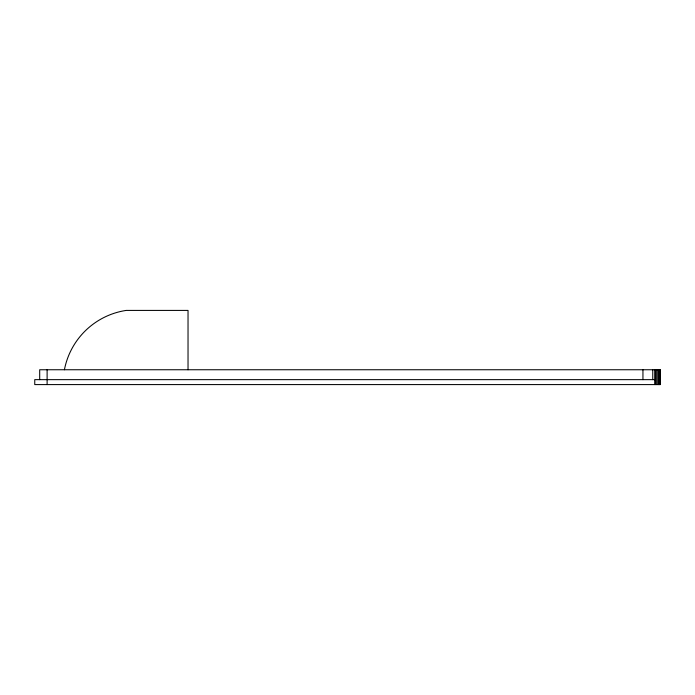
<?xml version="1.0" encoding="UTF-8"?>
<svg xmlns="http://www.w3.org/2000/svg" width="695" height="695" viewBox="0 0 695 695"><rect width="100%" height="100%" fill="white"/><g stroke="black" fill="none" stroke-linecap="round" stroke-linejoin="round"><path stroke-width="1.04" d="M655.038 379.644L34.75 379.644L34.75 384.587L660.25 384.587L660.25 369.749L39.693 369.749L39.693 379.644M660.102 369.749L660.102 384.587M659.659 369.749L659.659 384.587M658.93 369.749L658.93 384.587M658.539 369.749L658.539 384.587M657.93 369.749L657.93 384.587M656.671 369.749L656.671 384.587M655.185 369.749L655.185 384.587M655.038 369.749L655.038 384.587M652.753 369.749L652.753 379.644M642.945 369.749L642.945 379.644M188.032 369.749L188.032 310.413L126.229 310.413A74.191 74.191 0 0 0 64.418 369.749M47.112 369.749L47.112 384.587"/></g></svg>
